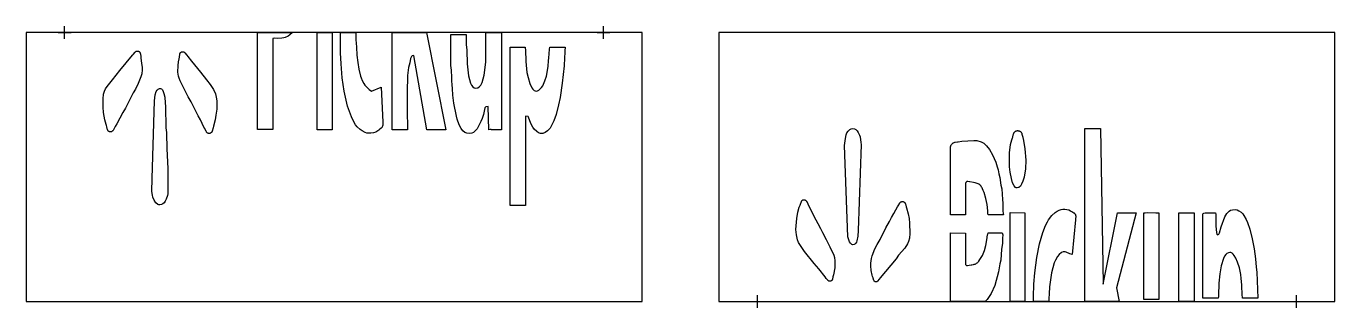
# Model space of a CAD drawing. Header units: inches. Extents: x 0 to 204, y -1 to 43.
import ezdxf

# ---------------------------------------------------------------- set-up
doc = ezdxf.new("R2010")
doc.units = ezdxf.units.IN
doc.header["$MEASUREMENT"] = 0
doc.layers.add('CUT', color=1, linetype='Continuous')
doc.layers.add('REG', color=5, linetype='Continuous')

msp = doc.modelspace()

# ---------------------------------------------------------------- linework, layer by layer
at = {"layer": 'CUT'}
for points in [[(0, 0), (96, 0), (96, 42), (0, 42)], [(41.12, 41.63), (40.82, 41.45), (40.38, 41.23), (40.14, 41.16), (39.86, 41.13), (39.11, 41.09), (38.64, 41.12), (38.43, 41.09), (38.43, 26.84), (36.07, 26.84), (36.07, 42), (41.53, 42)], [(45.72, 26.83), (45.57, 26.83), (45.37, 26.83), (45.37, 42), (47.7, 42), (47.7, 26.83), (45.77, 26.83)], [(51.69, 37.34), (51.87, 36.3), (52.14, 35.19), (52.22, 34.92), (52.4, 34.53), (52.63, 34.04), (52.8, 33.77), (53.29, 33.24), (53.49, 33.12), (53.83, 32.86), (55.33, 33.49), (55.58, 27.99), (55.58, 27.97), (55.59, 27.65), (55.59, 27.58), (55.59, 27.5), (55.57, 27.43), (55.55, 27.36), (55.52, 27.29), (55.48, 27.23), (55.44, 27.17), (55.39, 27.11), (55.33, 27.06), (55.09, 26.85), (55.09, 26.85), (54.99, 26.75), (54.5, 26.46), (54.14, 26.31), (53.72, 26.28), (53.12, 26.3), (52.82, 26.4), (52.37, 26.63), (52.05, 26.86), (51.6, 27.28), (51.36, 27.58), (51.06, 28.03), (50.69, 28.81), (50.1, 30.51), (49.59, 32.86), (49.28, 34.92), (49.09, 37.13), (49.01, 38.83), (49.01, 42), (51.41, 42), (51.41, 42), (51.41, 40.86), (51.42, 40.35), (51.49, 39.73), (51.54, 38.47)], [(57.05, 42), (62.4, 42), (65.42, 26.83), (63.14, 26.82), (62.98, 26.83), (62.47, 26.83), (60.45, 38.41), (60.15, 38.35), (60.07, 38.27), (59.92, 37.92), (59.79, 37.25), (59.6, 36.56), (59.46, 35.29), (59.45, 34.4), (59.38, 33.52), (59.38, 28.91), (59.45, 27.93), (59.45, 27.3), (59.46, 26.83), (57.05, 26.83)], [(68.67, 39.24), (68.72, 37.09), (68.94, 35.25), (69.25, 34.1), (69.41, 33.78), (69.63, 33.51), (69.86, 33.36), (70.09, 33.31), (70.39, 33.36), (70.63, 33.5), (70.87, 33.8), (71.08, 34.22), (71.39, 35.36), (71.68, 37.36), (71.68, 42), (71.68, 42), (71.68, 42), (74.09, 42), (74.1, 26.83), (73.7, 26.83), (72.52, 26.83), (72.47, 26.84), (72.34, 26.84), (72.13, 26.83), (72, 30.47), (71.64, 30.42), (71.52, 30.24), (71.27, 29.19), (71.07, 28.58), (70.89, 28.11), (70.53, 27.37), (70.28, 26.95), (70.01, 26.63), (69.74, 26.4), (69.45, 26.26), (69.07, 26.21), (68.69, 26.26), (68.37, 26.41), (68.08, 26.66), (67.83, 27.01), (67.5, 27.61), (67.2, 28.46), (67.06, 28.94), (66.67, 30.99), (66.52, 32.22), (66.47, 33.26), (66.4, 33.81), (66.38, 34.45), (66.33, 34.97), (66.32, 36.12), (66.22, 36.85), (66.22, 41.7), (68.59, 41.7), (68.59, 40.15)], [(108, 0), (204, 0), (204, 42), (108, 42)], [(17.4, 39.11), (17.45, 39.1), (17.49, 39.08), (17.54, 39.07), (17.58, 39.04), (17.62, 39.02), (17.65, 38.99), (17.69, 38.95), (17.72, 38.91), (17.74, 38.87), (17.76, 38.83), (17.78, 38.79), (17.79, 38.74), (17.8, 38.69), (17.85, 38.23), (17.86, 38.05), (17.87, 38.02), (18, 37.19), (18.07, 36.53), (18.06, 36.18), (18.01, 35.53), (17.89, 35.08), (17.45, 34.03), (17.02, 33.18), (16.66, 32.56), (15.48, 30.21), (15.06, 29.51), (14.13, 27.72), (13.88, 27.32), (13.77, 27.13), (13.77, 27.13), (13.54, 26.71), (13.51, 26.67), (13.48, 26.63), (13.45, 26.6), (13.41, 26.57), (13.37, 26.54), (13.33, 26.52), (13.29, 26.5), (13.24, 26.49), (13.19, 26.48), (13.15, 26.48), (13.1, 26.48), (13.05, 26.48), (13, 26.49), (12.96, 26.51), (12.92, 26.53), (12.87, 26.55), (12.84, 26.58), (12.8, 26.62), (12.77, 26.65), (12.74, 26.69), (12.72, 26.73), (12.7, 26.78), (12.68, 26.82), (12.58, 27.29), (12.58, 27.29), (12.53, 27.5), (12.48, 27.62), (12.26, 28.34), (12.06, 29.53), (11.98, 30.33), (11.98, 31.62), (12.07, 32.35), (12.2, 32.83), (12.37, 33.22), (12.61, 33.58), (13.48, 34.59), (14.62, 36.06), (16.56, 38.44), (16.67, 38.58), (16.97, 38.94), (17, 38.97), (17.04, 39.01), (17.08, 39.03), (17.12, 39.06), (17.16, 39.08), (17.21, 39.09), (17.26, 39.1), (17.3, 39.11), (17.35, 39.11)], [(23.96, 38.66), (23.97, 38.7), (23.99, 38.75), (24.01, 38.79), (24.03, 38.82), (24.06, 38.86), (24.1, 38.89), (24.13, 38.92), (24.17, 38.94), (24.21, 38.96), (24.25, 38.98), (24.3, 38.99), (24.34, 39), (24.39, 39), (24.43, 39), (24.48, 38.99), (24.52, 38.98), (24.57, 38.97), (24.61, 38.95), (24.65, 38.93), (24.68, 38.9), (24.72, 38.87), (24.75, 38.83), (25.03, 38.48), (25.03, 38.48), (25.21, 38.27), (25.77, 37.51), (27.19, 35.83), (28.1, 34.61), (28.69, 33.88), (29.2, 33.1), (29.51, 32.45), (29.67, 31.62), (29.7, 31.27), (29.7, 30.05), (29.59, 29.12), (29.46, 28.34), (29.2, 27.39), (29.13, 27.14), (29.13, 27.14), (29, 26.62), (28.99, 26.57), (28.97, 26.52), (28.95, 26.48), (28.92, 26.44), (28.88, 26.4), (28.85, 26.37), (28.81, 26.33), (28.77, 26.31), (28.72, 26.28), (28.67, 26.27), (28.62, 26.25), (28.57, 26.25), (28.52, 26.24), (28.47, 26.24), (28.42, 26.25), (28.37, 26.26), (28.33, 26.28), (28.28, 26.3), (28.24, 26.33), (28.2, 26.36), (28.16, 26.39), (28.13, 26.43), (28.1, 26.47), (28.07, 26.52), (27.83, 26.99), (27.83, 26.99), (27.71, 27.22), (27.17, 28.35), (26.8, 29), (25.7, 31.18), (25.25, 31.96), (24.01, 34.44), (23.83, 34.87), (23.75, 35.18), (23.66, 35.83), (23.68, 36.86), (23.76, 37.41), (23.86, 37.88), (23.89, 38.17), (23.89, 38.17), (23.95, 38.62)], [(78.5, 34.04), (78.82, 33.35), (78.97, 33.15), (79.19, 32.97), (79.37, 32.89), (79.53, 32.86), (79.73, 32.9), (79.91, 32.99), (80.32, 33.39), (80.52, 33.68), (80.87, 34.45), (81.09, 35.19), (81.28, 36.09), (81.37, 36.75), (81.43, 37.57), (81.49, 38.05), (81.51, 38.65), (81.58, 39.38), (81.59, 39.41), (81.62, 39.69), (84.02, 39.69), (83.98, 39.12), (83.98, 38.88), (83.9, 38.04), (83.85, 36.78), (83.55, 34.09), (83.23, 31.83), (83, 30.73), (82.62, 29.22), (82.24, 28.2), (81.96, 27.58), (81.66, 27.09), (81.25, 26.64), (80.91, 26.39), (80.55, 26.25), (80.2, 26.22), (79.87, 26.32), (79.58, 26.52), (79.21, 26.91), (78.98, 27.23), (78.69, 27.81), (78.32, 28.79), (78.23, 28.91), (77.84, 28.96), (77.84, 15), (75.46, 15), (75.46, 39.69), (77.81, 39.69), (77.81, 39.54), (77.86, 39.29), (77.88, 37.5), (78.07, 35.76), (78.25, 34.96)], [(21.48, 32.5), (21.59, 31.89), (21.65, 31.03), (21.73, 30.44), (21.79, 27.13), (21.86, 26.4), (21.87, 25.39), (21.93, 24.7), (21.94, 23.66), (22, 23), (22.01, 21.6), (22.07, 20.9), (22.07, 17.15), (22.06, 16.83), (22.01, 16.55), (21.83, 15.97), (21.69, 15.68), (21.51, 15.42), (21.3, 15.23), (21.09, 15.12), (20.85, 15.08), (20.68, 15.09), (20.53, 15.16), (20.2, 15.43), (19.94, 15.8), (19.75, 16.27), (19.68, 16.58), (19.61, 17.17), (19.62, 19.22), (20.03, 31.31), (20.12, 32.26), (20.29, 32.8), (20.41, 33.01), (20.58, 33.18), (20.76, 33.26), (20.95, 33.25), (21.09, 33.19), (21.23, 33.05), (21.37, 32.8)], [(129.31, 9.09), (129.19, 8.97), (129.05, 8.89), (128.89, 8.87), (128.73, 8.9), (128.59, 8.99), (128.48, 9.11), (128.36, 9.33), (128.24, 9.63), (128.09, 10.12), (127.55, 24.38), (127.62, 24.74), (127.7, 25.47), (127.83, 26.02), (127.95, 26.31), (128.14, 26.61), (128.39, 26.85), (128.6, 26.96), (128.87, 27), (129.14, 26.96), (129.35, 26.85), (129.55, 26.65), (129.72, 26.38), (129.91, 25.96), (130, 25.69), (130.12, 24.85), (130.15, 24.5), (129.71, 11.09), (129.64, 10.22), (129.49, 9.46), (129.41, 9.26)], [(155.82, 22.06), (155.76, 20.7), (155.56, 19.43), (155.39, 18.81), (155.17, 18.3), (154.98, 18.01), (154.75, 17.81), (154.49, 17.74), (154.33, 17.77), (154.21, 17.82), (154.01, 18.05), (153.77, 18.53), (153.58, 19.2), (153.4, 20.17), (153.31, 21), (153.3, 23.19), (153.44, 24.49), (153.63, 25.25), (153.73, 25.55), (153.78, 25.65), (153.79, 25.68), (153.79, 25.7), (153.93, 26.19), (153.95, 26.25), (153.98, 26.31), (154.01, 26.37), (154.05, 26.43), (154.1, 26.48), (154.15, 26.53), (154.21, 26.57), (154.26, 26.6), (154.33, 26.63), (154.39, 26.65), (154.46, 26.67), (154.53, 26.68), (154.59, 26.68), (154.66, 26.67), (154.73, 26.66), (154.8, 26.64), (154.86, 26.62), (154.92, 26.58), (154.98, 26.55), (155.03, 26.5), (155.08, 26.45), (155.12, 26.4), (155.16, 26.34), (155.19, 26.28), (155.21, 26.22), (155.23, 26.15), (155.34, 25.65), (155.34, 25.64), (155.35, 25.6), (155.49, 25.13), (155.7, 23.83)], [(165.05, 27), (167.45, 26.99), (167.88, 2.68), (167.91, 2.68), (170.12, 13.86), (173.03, 13.86), (169.97, 2.14), (170.4, 0), (165.05, 0)], [(148.94, 17.87), (148.85, 17.99), (148.75, 18.1), (148.64, 18.21), (148.52, 18.3), (148.38, 18.37), (148.25, 18.44), (148.1, 18.49), (147.95, 18.53), (147.67, 18.59), (147.67, 18.59), (147.66, 18.6), (147.08, 18.66), (147.03, 18.67), (146.79, 18.72), (146.76, 18.72), (146.73, 18.72), (146.7, 18.72), (146.67, 18.71), (146.64, 18.71), (146.61, 18.69), (146.58, 18.68), (146.56, 18.66), (146.53, 18.64), (146.51, 18.62), (146.49, 18.6), (146.48, 18.57), (146.46, 18.54), (146.45, 18.51), (146.44, 18.48), (146.44, 18.45), (146.44, 18.42), (146.44, 18.18), (146.44, 18.13), (146.42, 13.52), (144.09, 13.53), (144.09, 23.56), (144.09, 23.64), (144.09, 24.01), (144.1, 24.09), (144.11, 24.18), (144.13, 24.27), (144.16, 24.35), (144.2, 24.43), (144.25, 24.51), (144.3, 24.58), (144.36, 24.64), (144.43, 24.7), (144.5, 24.75), (144.58, 24.8), (144.66, 24.83), (144.75, 24.86), (144.83, 24.88), (145.19, 24.93), (145.19, 24.93), (145.27, 24.95), (145.86, 25.06), (147.73, 25.14), (148.22, 25.12), (148.87, 24.92), (149.28, 24.7), (149.69, 24.32), (150.18, 23.73), (150.66, 22.89), (151.16, 21.74), (151.35, 21.05), (151.52, 20.54), (151.64, 19.91), (151.78, 19.36), (151.95, 18.17), (152.07, 17.58), (152.18, 15.93), (152.25, 15.34), (152.27, 14.14), (152.31, 13.72), (152.33, 13.52), (150.56, 13.53), (150.21, 13.52), (149.94, 13.52), (149.92, 13.8), (149.89, 14.14), (149.8, 15.13), (149.62, 16.08), (149.33, 17.03), (149.19, 17.32), (149.08, 17.6), (149.02, 17.73)], [(125.67, 3.43), (125.65, 3.39), (125.63, 3.35), (125.61, 3.32), (125.59, 3.29), (125.56, 3.26), (125.52, 3.23), (125.49, 3.21), (125.45, 3.19), (125.41, 3.17), (125.37, 3.16), (125.33, 3.15), (125.29, 3.15), (125.25, 3.15), (125.21, 3.16), (125.17, 3.17), (125.13, 3.18), (125.09, 3.2), (125.05, 3.22), (125.02, 3.25), (124.99, 3.27), (124.96, 3.31), (124.72, 3.61), (124.72, 3.61), (124.53, 3.84), (123.56, 5.1), (122.83, 5.94), (121.35, 7.81), (120.42, 9.21), (120.22, 9.63), (120.07, 10.42), (120, 11.26), (120.12, 12.97), (120.28, 13.95), (120.51, 14.74), (120.64, 15.02), (120.71, 15.2), (120.71, 15.2), (120.85, 15.61), (120.87, 15.65), (120.89, 15.68), (120.92, 15.72), (120.94, 15.75), (120.97, 15.78), (121.01, 15.81), (121.04, 15.83), (121.08, 15.85), (121.12, 15.87), (121.16, 15.88), (121.21, 15.88), (121.25, 15.89), (121.29, 15.88), (121.33, 15.88), (121.38, 15.87), (121.42, 15.85), (121.45, 15.84), (121.49, 15.81), (121.53, 15.79), (121.56, 15.76), (121.59, 15.73), (121.61, 15.69), (121.63, 15.66), (121.83, 15.28), (121.83, 15.27), (121.92, 15.11), (123.08, 12.75), (123.42, 12.16), (123.8, 11.39), (124.16, 10.77), (124.69, 9.67), (125.3, 8.55), (125.9, 7.24), (125.99, 6.89), (126.08, 6.34), (126.07, 5.23), (125.84, 4.14), (125.77, 3.85), (125.77, 3.85), (125.68, 3.47)], [(137.76, 10.64), (137.68, 9.87), (137.55, 9.39), (137.37, 9), (136.95, 8.33), (136, 7.22), (135.6, 6.68), (133.12, 3.67), (132.98, 3.49), (132.96, 3.47), (132.72, 3.18), (132.7, 3.15), (132.67, 3.13), (132.64, 3.11), (132.61, 3.09), (132.58, 3.08), (132.55, 3.07), (132.52, 3.06), (132.48, 3.06), (132.45, 3.05), (132.41, 3.06), (132.38, 3.06), (132.35, 3.07), (132.32, 3.09), (132.28, 3.1), (132.26, 3.12), (132.23, 3.15), (132.21, 3.17), (132.18, 3.2), (132.17, 3.23), (132.15, 3.26), (132.14, 3.29), (132.02, 3.65), (132.01, 3.68), (131.94, 3.88), (131.86, 4.13), (131.74, 4.82), (131.66, 5.54), (131.66, 5.97), (131.75, 6.73), (131.86, 7.15), (132.31, 8.2), (132.67, 8.89), (133.12, 9.66), (134.01, 11.49), (134.59, 12.48), (134.87, 13.1), (135.25, 13.75), (135.55, 14.33), (135.85, 14.78), (135.93, 14.93), (136.17, 15.36), (136.2, 15.41), (136.23, 15.45), (136.26, 15.48), (136.3, 15.51), (136.34, 15.54), (136.39, 15.56), (136.43, 15.58), (136.48, 15.6), (136.53, 15.6), (136.58, 15.61), (136.63, 15.61), (136.68, 15.6), (136.73, 15.59), (136.77, 15.57), (136.82, 15.55), (136.86, 15.52), (136.9, 15.49), (136.94, 15.46), (136.97, 15.42), (137, 15.38), (137.02, 15.34), (137.04, 15.29), (137.06, 15.24), (137.18, 14.76), (137.22, 14.6), (137.47, 13.71), (137.62, 12.94), (137.71, 12.25)], [(157.01, 1.33), (157.07, 2.06), (157.08, 2.71), (157.23, 4.48), (157.54, 6.85), (157.96, 8.98), (158.46, 10.75), (158.91, 11.88), (159.2, 12.46), (159.38, 12.77), (159.88, 13.43), (160.38, 13.89), (160.74, 14.12), (161.03, 14.27), (161.33, 14.37), (161.61, 14.41), (161.93, 14.41), (162.21, 14.37), (162.51, 14.29), (162.77, 14.18), (162.87, 14.11), (162.99, 14.04), (163, 14.03), (163.29, 13.86), (163.35, 13.82), (163.4, 13.78), (163.44, 13.73), (163.49, 13.68), (163.52, 13.63), (163.55, 13.57), (163.58, 13.51), (163.59, 13.45), (163.61, 13.38), (163.61, 13.32), (163.61, 13.25), (163.59, 12.92), (163.59, 12.9), (163.58, 12.77), (163.03, 7.34), (162.69, 7.46), (162.14, 7.71), (161.94, 7.76), (161.67, 7.75), (161.41, 7.65), (161.03, 7.34), (160.77, 7.04), (160.45, 6.44), (160.27, 6.01), (159.84, 4.45), (159.54, 2.28), (159.49, 1.17), (159.42, 0.48), (159.41, 0), (157.01, 0)], [(183.5, 13.72), (183.57, 13.8), (183.8, 13.86), (185.42, 13.86), (185.43, 13.6), (185.45, 13.47), (185.46, 11.78), (185.53, 10.77), (185.61, 10.53), (185.68, 10.45), (185.75, 10.43), (185.82, 10.45), (185.91, 10.51), (186.04, 10.74), (186.28, 11.68), (186.85, 13.24), (187.17, 13.76), (187.52, 14.11), (187.76, 14.25), (188.03, 14.33), (188.49, 14.34), (188.8, 14.3), (189.06, 14.18), (189.4, 13.93), (189.65, 13.68), (189.84, 13.42), (190.19, 12.8), (190.41, 12.35), (190.76, 11.3), (191.14, 9.8), (191.43, 8.23), (191.62, 6.67), (191.72, 5.37), (191.85, 4.56), (191.98, 0.52), (189.62, 0.52), (189.6, 0.74), (189.57, 0.91), (189.51, 2.59), (189.42, 3.6), (189.34, 4.23), (189.12, 5.25), (188.85, 6.12), (188.57, 6.74), (188.32, 7.2), (188.17, 7.39), (187.98, 7.54), (187.8, 7.63), (187.64, 7.65), (187.41, 7.6), (187.19, 7.49), (187.01, 7.33), (186.81, 7.07), (186.62, 6.69), (186.27, 5.56), (186.09, 4.33), (185.94, 2.88), (185.87, 0.94), (185.85, 0.73), (185.83, 0.52), (185.44, 0.52), (185.28, 0.52), (183.81, 0.52), (183.78, 0.53), (183.64, 0.52), (183.44, 0.52), (183.44, 13.61)], [(153.37, 0), (153.37, 13.87), (155.7, 13.86), (155.7, 0), (155.7, 0), (153.37, 0)], [(176.59, 0.3), (174.22, 0.3), (174.22, 13.86), (174.42, 13.86), (174.8, 13.87), (176.12, 13.86), (176.57, 13.86)], [(179.68, 13.86), (180.12, 13.86), (180.16, 13.86), (181.47, 13.86), (182.08, 13.86), (182.09, 0), (182.09, 0), (179.68, 0)], [(146.43, 5.82), (146.44, 5.8), (146.45, 5.77), (146.46, 5.74), (146.48, 5.72), (146.5, 5.7), (146.52, 5.68), (146.54, 5.66), (146.56, 5.64), (146.59, 5.63), (146.62, 5.62), (146.64, 5.61), (146.67, 5.61), (146.7, 5.61), (146.73, 5.61), (146.76, 5.61), (146.99, 5.67), (146.99, 5.67), (147.29, 5.7), (147.36, 5.72), (147.39, 5.73), (147.39, 5.73), (147.68, 5.78), (147.8, 5.81), (147.91, 5.85), (148.02, 5.9), (148.13, 5.96), (148.23, 6.04), (148.33, 6.11), (148.41, 6.2), (148.49, 6.3), (148.66, 6.53), (148.66, 6.53), (148.68, 6.56), (149.07, 7.17), (149.39, 7.94), (149.6, 8.73), (149.77, 9.63), (149.86, 10.42), (149.9, 10.53), (149.96, 10.7), (152.13, 10.7), (152.22, 10.56), (152.25, 10.42), (152.2, 9.88), (152.19, 9.05), (152.05, 8.17), (151.92, 6.45), (151.79, 5.89), (151.58, 4.63), (150.98, 2.52), (150.43, 1.27), (149.83, 0.33), (149.57, 0.04), (149.53, 0), (149.53, 0), (144.07, 0), (144.07, 0), (144.07, 10.7), (146.43, 10.69), (146.43, 6.12), (146.43, 5.88), (146.43, 5.85)]]:
    msp.add_lwpolyline(points, close=True, dxfattribs=at)
at = {"layer": 'REG'}
for points in [[(5.99, 41), (5.99, 43)], [(90.01, 41), (90.01, 43)], [(4.99, 42), (6.99, 42)], [(89.01, 42), (91.01, 42)], [(112.99, 0), (114.99, 0)], [(113.99, -1), (113.99, 1)], [(197.01, 0), (199.01, 0)], [(198.01, -1), (198.01, 1)]]:
    msp.add_lwpolyline(points, dxfattribs=at)

doc.saveas('drawing.dxf')
